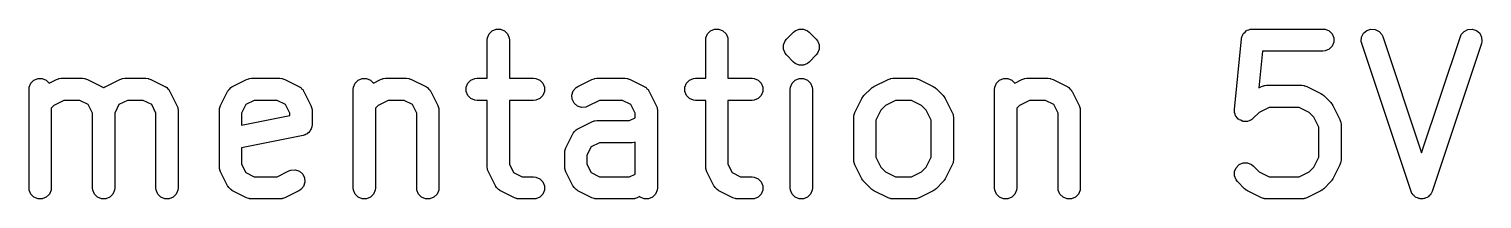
# Model space of a CAD drawing. Header units: inches. Extents: x 0.4 to 11.3, y -7.9 to -0.4.
# Drawn here: x 2.341 to 2.7275, y -1.4697 to -1.4244 of the extents above; entities that cross this region are included whole.
import ezdxf

# ---------------------------------------------------------------- set-up
doc = ezdxf.new("R2010")
doc.units = ezdxf.units.IN
doc.header["$MEASUREMENT"] = 0
doc.layers.add('F.Silkscreen', color=41, linetype='CONTINUOUS', true_color=0xf2eda1)

msp = doc.modelspace()

# ---------------------------------------------------------------- linework, layer by layer
at = {"layer": 'F.Silkscreen', "linetype": 'CONTINUOUS'}
for p, q in [((2.46293, -1.42678), (2.46337, -1.42571)), ((2.46337, -1.42571), (2.46418, -1.4249)), ((2.46418, -1.4249), (2.46525, -1.42446)), ((2.46525, -1.42446), (2.4664, -1.42446)), ((2.4664, -1.42446), (2.46746, -1.4249)), ((2.46746, -1.4249), (2.46828, -1.42571)), ((2.46828, -1.42571), (2.46872, -1.42678)), ((2.52104, -1.42678), (2.52149, -1.42571)), ((2.52149, -1.42571), (2.5223, -1.4249)), ((2.5223, -1.4249), (2.52336, -1.42446)), ((2.52336, -1.42446), (2.52452, -1.42446)), ((2.52452, -1.42446), (2.52558, -1.4249)), ((2.52558, -1.4249), (2.5264, -1.42571)), ((2.5264, -1.42571), (2.52684, -1.42678)), ((2.54248, -1.42714), (2.54435, -1.42527)), ((2.54435, -1.42527), (2.5448, -1.4249)), ((2.5448, -1.4249), (2.54586, -1.42446)), ((2.54586, -1.42446), (2.54701, -1.42446)), ((2.54701, -1.42446), (2.54701, -1.42446)), ((2.54701, -1.42446), (2.54808, -1.4249)), ((2.54808, -1.4249), (2.54853, -1.42527)), ((2.54853, -1.42527), (2.5504, -1.42714)), ((2.6638, -1.42611), (2.66397, -1.42571)), ((2.66397, -1.42571), (2.66407, -1.42561)), ((2.66407, -1.42561), (2.66414, -1.42548)), ((2.66414, -1.42548), (2.66448, -1.42521)), ((2.66448, -1.42521), (2.66478, -1.4249)), ((2.66478, -1.4249), (2.66492, -1.42484)), ((2.66492, -1.42484), (2.66503, -1.42475)), ((2.66503, -1.42475), (2.66545, -1.42462)), ((2.66545, -1.42462), (2.66585, -1.42446)), ((2.66585, -1.42446), (2.66607, -1.42444)), ((2.66607, -1.42444), (2.66614, -1.42442)), ((2.66614, -1.42442), (2.66621, -1.42442)), ((2.66621, -1.42442), (2.66642, -1.4244)), ((2.66642, -1.4244), (2.68517, -1.4244)), ((2.68517, -1.4244), (2.68575, -1.42446)), ((2.68575, -1.42446), (2.68681, -1.4249)), ((2.68681, -1.4249), (2.68763, -1.42571)), ((2.68763, -1.42571), (2.68807, -1.42678)), ((2.69545, -1.42658), (2.69596, -1.42554)), ((2.69596, -1.42554), (2.69683, -1.42479)), ((2.69683, -1.42479), (2.69792, -1.42443)), ((2.69792, -1.42443), (2.69907, -1.42451)), ((2.69907, -1.42451), (2.7001, -1.42502)), ((2.7001, -1.42502), (2.70086, -1.42589)), ((2.70086, -1.42589), (2.7011, -1.42642)), ((2.72174, -1.42642), (2.72198, -1.42589)), ((2.72198, -1.42589), (2.72273, -1.42502)), ((2.72273, -1.42502), (2.72376, -1.42451)), ((2.72376, -1.42451), (2.72491, -1.42443)), ((2.72491, -1.42443), (2.726, -1.42479)), ((2.726, -1.42479), (2.72687, -1.42554)), ((2.72687, -1.42554), (2.72739, -1.42658)), ((2.46287, -1.42736), (2.46293, -1.42678)), ((2.46287, -1.43753), (2.46287, -1.42736)), ((2.46872, -1.42678), (2.46878, -1.42736)), ((2.46878, -1.42736), (2.46878, -1.43753)), ((2.52099, -1.42736), (2.52104, -1.42678)), ((2.52099, -1.43753), (2.52099, -1.42736)), ((2.52684, -1.42678), (2.52689, -1.42736)), ((2.52689, -1.42736), (2.52689, -1.43753)), ((2.54167, -1.42865), (2.54211, -1.42759)), ((2.54167, -1.42981), (2.54167, -1.42865)), ((2.54211, -1.43087), (2.54167, -1.42981)), ((2.54211, -1.42759), (2.54248, -1.42714)), ((2.5504, -1.42714), (2.55077, -1.42759)), ((2.55077, -1.42759), (2.55091, -1.42793)), ((2.55121, -1.42981), (2.55077, -1.43087)), ((2.55091, -1.42793), (2.55121, -1.42865)), ((2.55121, -1.42865), (2.55121, -1.42981)), ((2.66161, -1.44581), (2.66348, -1.42706)), ((2.66348, -1.42706), (2.66353, -1.42685)), ((2.66353, -1.42678), (2.66356, -1.42671)), ((2.66353, -1.42685), (2.66353, -1.42678)), ((2.66356, -1.42671), (2.6636, -1.42649)), ((2.6636, -1.42649), (2.6638, -1.42611)), ((2.68681, -1.42981), (2.68575, -1.43025)), ((2.68763, -1.429), (2.68681, -1.42981)), ((2.68807, -1.42793), (2.68763, -1.429)), ((2.68807, -1.42678), (2.68807, -1.42793)), ((2.69536, -1.42772), (2.69545, -1.42658)), ((2.69549, -1.42829), (2.69536, -1.42772)), ((2.70862, -1.46766), (2.69549, -1.42829)), ((2.7011, -1.42642), (2.71142, -1.45739)), ((2.71142, -1.45739), (2.72174, -1.42642)), ((2.72734, -1.42829), (2.71422, -1.46766)), ((2.72747, -1.42772), (2.72734, -1.42829)), ((2.72739, -1.42658), (2.72747, -1.42772)), ((2.54248, -1.43132), (2.54211, -1.43087)), ((2.54435, -1.43319), (2.54248, -1.43132)), ((2.5448, -1.43356), (2.54435, -1.43319)), ((2.54586, -1.434), (2.5448, -1.43356)), ((2.54808, -1.43356), (2.54701, -1.434)), ((2.54853, -1.43319), (2.54808, -1.43356)), ((2.5504, -1.43132), (2.54853, -1.43319)), ((2.55077, -1.43087), (2.5504, -1.43132)), ((2.6691, -1.43031), (2.66812, -1.44008)), ((2.68517, -1.43031), (2.6691, -1.43031)), ((2.68575, -1.43025), (2.68517, -1.43031)), ((2.34232, -1.43802), (2.34339, -1.43758)), ((2.34339, -1.43758), (2.34454, -1.43758)), ((2.34454, -1.43758), (2.3456, -1.43802)), ((2.34881, -1.43763), (2.34891, -1.43762)), ((2.34891, -1.43762), (2.34901, -1.43758)), ((2.34901, -1.43758), (2.34959, -1.43753)), ((2.34959, -1.43753), (2.35521, -1.43753)), ((2.35521, -1.43753), (2.35579, -1.43758)), ((2.35579, -1.43758), (2.35589, -1.43762)), ((2.35589, -1.43762), (2.35599, -1.43763)), ((2.36568, -1.43763), (2.36579, -1.43762)), ((2.36579, -1.43762), (2.36588, -1.43758)), ((2.36588, -1.43758), (2.36646, -1.43753)), ((2.36646, -1.43753), (2.37208, -1.43753)), ((2.37208, -1.43753), (2.37266, -1.43758)), ((2.37266, -1.43758), (2.37276, -1.43762)), ((2.37276, -1.43762), (2.37286, -1.43763)), ((2.39943, -1.43763), (2.39953, -1.43762)), ((2.39953, -1.43762), (2.39963, -1.43758)), ((2.39963, -1.43758), (2.40021, -1.43753)), ((2.40021, -1.43753), (2.40771, -1.43753)), ((2.40771, -1.43753), (2.40828, -1.43758)), ((2.40828, -1.43758), (2.40838, -1.43762)), ((2.40838, -1.43762), (2.40849, -1.43763)), ((2.42856, -1.43802), (2.42963, -1.43758)), ((2.42963, -1.43758), (2.43078, -1.43758)), ((2.43078, -1.43758), (2.43184, -1.43802)), ((2.43505, -1.43763), (2.43515, -1.43762)), ((2.43515, -1.43762), (2.43525, -1.43758)), ((2.43525, -1.43758), (2.43583, -1.43753)), ((2.43583, -1.43753), (2.44145, -1.43753)), ((2.44145, -1.43753), (2.44203, -1.43758)), ((2.44203, -1.43758), (2.44213, -1.43762)), ((2.44213, -1.43762), (2.44223, -1.43763)), ((2.45856, -1.43802), (2.45962, -1.43758)), ((2.45962, -1.43758), (2.4602, -1.43753)), ((2.4602, -1.43753), (2.46287, -1.43753)), ((2.46878, -1.43753), (2.4752, -1.43753)), ((2.4752, -1.43753), (2.47577, -1.43758)), ((2.47577, -1.43758), (2.47684, -1.43802)), ((2.49129, -1.43763), (2.4914, -1.43762)), ((2.4914, -1.43762), (2.49149, -1.43758)), ((2.49149, -1.43758), (2.49207, -1.43753)), ((2.49207, -1.43753), (2.49957, -1.43753)), ((2.49957, -1.43753), (2.50014, -1.43758)), ((2.50014, -1.43758), (2.50024, -1.43762)), ((2.50024, -1.43762), (2.50035, -1.43763)), ((2.51668, -1.43802), (2.51774, -1.43758)), ((2.51774, -1.43758), (2.51832, -1.43753)), ((2.51832, -1.43753), (2.52099, -1.43753)), ((2.52689, -1.43753), (2.53331, -1.43753)), ((2.53331, -1.43753), (2.53389, -1.43758)), ((2.53389, -1.43758), (2.53496, -1.43802)), ((2.5448, -1.43802), (2.54586, -1.43758)), ((2.54701, -1.434), (2.54586, -1.434)), ((2.54586, -1.434), (2.54586, -1.434)), ((2.54586, -1.43758), (2.54701, -1.43758)), ((2.54701, -1.434), (2.54701, -1.434)), ((2.54701, -1.43758), (2.54808, -1.43802)), ((2.57003, -1.43763), (2.57014, -1.43762)), ((2.57014, -1.43762), (2.57023, -1.43758)), ((2.57023, -1.43758), (2.57081, -1.43753)), ((2.57081, -1.43753), (2.57643, -1.43753)), ((2.57643, -1.43753), (2.57701, -1.43758)), ((2.57701, -1.43758), (2.57711, -1.43762)), ((2.57711, -1.43762), (2.57721, -1.43763)), ((2.59917, -1.43802), (2.60023, -1.43758)), ((2.60023, -1.43758), (2.60138, -1.43758)), ((2.60138, -1.43758), (2.60245, -1.43802)), ((2.60565, -1.43763), (2.60576, -1.43762)), ((2.60576, -1.43762), (2.60585, -1.43758)), ((2.60585, -1.43758), (2.60643, -1.43753)), ((2.60643, -1.43753), (2.61205, -1.43753)), ((2.61205, -1.43753), (2.61263, -1.43758)), ((2.61263, -1.43758), (2.61273, -1.43762)), ((2.61273, -1.43762), (2.61283, -1.43763)), ((2.34101, -1.44048), (2.34107, -1.4399)), ((2.34101, -1.46673), (2.34101, -1.44048)), ((2.34107, -1.4399), (2.34151, -1.43884)), ((2.34151, -1.43884), (2.34232, -1.43802)), ((2.3456, -1.43802), (2.34637, -1.43879)), ((2.34637, -1.43879), (2.34827, -1.43784)), ((2.34827, -1.43784), (2.34881, -1.43763)), ((2.35599, -1.43763), (2.35653, -1.43784)), ((2.35653, -1.43784), (2.36028, -1.43971)), ((2.36028, -1.43971), (2.36038, -1.43977)), ((2.36038, -1.43977), (2.36042, -1.43979)), ((2.36042, -1.43979), (2.36048, -1.43984)), ((2.36048, -1.43984), (2.36077, -1.44002)), ((2.36077, -1.44002), (2.36084, -1.44009)), ((2.36084, -1.44009), (2.3609, -1.44002)), ((2.3609, -1.44002), (2.36119, -1.43984)), ((2.36119, -1.43984), (2.36125, -1.43979)), ((2.36125, -1.43979), (2.36129, -1.43977)), ((2.36129, -1.43977), (2.36139, -1.43971)), ((2.36139, -1.43971), (2.36514, -1.43784)), ((2.36514, -1.43784), (2.36568, -1.43763)), ((2.37286, -1.43763), (2.37341, -1.43784)), ((2.37341, -1.43784), (2.37715, -1.43971)), ((2.37715, -1.43971), (2.37725, -1.43977)), ((2.37725, -1.43977), (2.3773, -1.43979)), ((2.3773, -1.43979), (2.37735, -1.43984)), ((2.37735, -1.43984), (2.37764, -1.44002)), ((2.37764, -1.44002), (2.37789, -1.4403)), ((2.37789, -1.4403), (2.37817, -1.44054)), ((2.37817, -1.44054), (2.37835, -1.44083)), ((2.37835, -1.44083), (2.3784, -1.44089)), ((2.3784, -1.44089), (2.37841, -1.44094)), ((2.37841, -1.44094), (2.37848, -1.44103)), ((2.37848, -1.44103), (2.38035, -1.44478)), ((2.39194, -1.44478), (2.39382, -1.44103)), ((2.39382, -1.44103), (2.39388, -1.44094)), ((2.39388, -1.44094), (2.39389, -1.44089)), ((2.39389, -1.44089), (2.39394, -1.44083)), ((2.39394, -1.44083), (2.39412, -1.44054)), ((2.39412, -1.44054), (2.3944, -1.4403)), ((2.3944, -1.4403), (2.39465, -1.44002)), ((2.39465, -1.44002), (2.39494, -1.43984)), ((2.39494, -1.43984), (2.39499, -1.43979)), ((2.39499, -1.43979), (2.39504, -1.43977)), ((2.39504, -1.43977), (2.39514, -1.43971)), ((2.39514, -1.43971), (2.39889, -1.43784)), ((2.39889, -1.43784), (2.39943, -1.43763)), ((2.40849, -1.43763), (2.40903, -1.43784)), ((2.40903, -1.43784), (2.41278, -1.43971)), ((2.41278, -1.43971), (2.41287, -1.43977)), ((2.41287, -1.43977), (2.41292, -1.43979)), ((2.41292, -1.43979), (2.41297, -1.43984)), ((2.41297, -1.43984), (2.41327, -1.44002)), ((2.41327, -1.44002), (2.41351, -1.4403)), ((2.41351, -1.4403), (2.41379, -1.44054)), ((2.41379, -1.44054), (2.41397, -1.44083)), ((2.41397, -1.44083), (2.41402, -1.44089)), ((2.41402, -1.44089), (2.41404, -1.44094)), ((2.41404, -1.44094), (2.4141, -1.44103)), ((2.4141, -1.44103), (2.41597, -1.44478)), ((2.42725, -1.44048), (2.42731, -1.4399)), ((2.42725, -1.46673), (2.42725, -1.44048)), ((2.42731, -1.4399), (2.42775, -1.43884)), ((2.42775, -1.43884), (2.42856, -1.43802)), ((2.43184, -1.43802), (2.43261, -1.43879)), ((2.43261, -1.43879), (2.43451, -1.43784)), ((2.43451, -1.43784), (2.43505, -1.43763)), ((2.44223, -1.43763), (2.44277, -1.43784)), ((2.44277, -1.43784), (2.44652, -1.43971)), ((2.44652, -1.43971), (2.44662, -1.43977)), ((2.44662, -1.43977), (2.44666, -1.43979)), ((2.44666, -1.43979), (2.44672, -1.43984)), ((2.44672, -1.43984), (2.44701, -1.44002)), ((2.44701, -1.44002), (2.44725, -1.4403)), ((2.44725, -1.4403), (2.44753, -1.44054)), ((2.44753, -1.44054), (2.44772, -1.44083)), ((2.44772, -1.44083), (2.44777, -1.44089)), ((2.44777, -1.44089), (2.44778, -1.44094)), ((2.44778, -1.44094), (2.44784, -1.44103)), ((2.44784, -1.44103), (2.44972, -1.44478)), ((2.4573, -1.4399), (2.45774, -1.43884)), ((2.4573, -1.44105), (2.4573, -1.4399)), ((2.45774, -1.44212), (2.4573, -1.44105)), ((2.45774, -1.43884), (2.45856, -1.43802)), ((2.47684, -1.43802), (2.47765, -1.43884)), ((2.47765, -1.43884), (2.47809, -1.4399)), ((2.47809, -1.44105), (2.47765, -1.44212)), ((2.47809, -1.4399), (2.47809, -1.44105)), ((2.48539, -1.44198), (2.48575, -1.44089)), ((2.48575, -1.44089), (2.48651, -1.44002)), ((2.48651, -1.44002), (2.487, -1.43971)), ((2.487, -1.43971), (2.49075, -1.43784)), ((2.49075, -1.43784), (2.49129, -1.43763)), ((2.50035, -1.43763), (2.50089, -1.43784)), ((2.50089, -1.43784), (2.50464, -1.43971)), ((2.50464, -1.43971), (2.50474, -1.43977)), ((2.50474, -1.43977), (2.50478, -1.43979)), ((2.50478, -1.43979), (2.50484, -1.43984)), ((2.50484, -1.43984), (2.50513, -1.44002)), ((2.50513, -1.44002), (2.50537, -1.4403)), ((2.50537, -1.4403), (2.50565, -1.44054)), ((2.50565, -1.44054), (2.50583, -1.44083)), ((2.50583, -1.44083), (2.50588, -1.44089)), ((2.50588, -1.44089), (2.5059, -1.44094)), ((2.5059, -1.44094), (2.50596, -1.44103)), ((2.50596, -1.44103), (2.50783, -1.44478)), ((2.51542, -1.4399), (2.51586, -1.43884)), ((2.51542, -1.44105), (2.51542, -1.4399)), ((2.51586, -1.44212), (2.51542, -1.44105)), ((2.51586, -1.43884), (2.51668, -1.43802)), ((2.53496, -1.43802), (2.53577, -1.43884)), ((2.53577, -1.43884), (2.53621, -1.4399)), ((2.53621, -1.44105), (2.53577, -1.44212)), ((2.53621, -1.4399), (2.53621, -1.44105)), ((2.54349, -1.44048), (2.54354, -1.4399)), ((2.54349, -1.46673), (2.54349, -1.44048)), ((2.54354, -1.4399), (2.54398, -1.43884)), ((2.54398, -1.43884), (2.5448, -1.43802)), ((2.54808, -1.43802), (2.54889, -1.43884)), ((2.54889, -1.43884), (2.54933, -1.4399)), ((2.54933, -1.4399), (2.54939, -1.44048)), ((2.54939, -1.44048), (2.54939, -1.46673)), ((2.5631, -1.44214), (2.56497, -1.44027)), ((2.56497, -1.44027), (2.5652, -1.44008)), ((2.5652, -1.44008), (2.56525, -1.44002)), ((2.56525, -1.44002), (2.56534, -1.43996)), ((2.56534, -1.43996), (2.56542, -1.4399)), ((2.56542, -1.4399), (2.56549, -1.43987)), ((2.56549, -1.43987), (2.56574, -1.43971)), ((2.56574, -1.43971), (2.56949, -1.43784)), ((2.56949, -1.43784), (2.57003, -1.43763)), ((2.57721, -1.43763), (2.57775, -1.43784)), ((2.57775, -1.43784), (2.5815, -1.43971)), ((2.5815, -1.43971), (2.58175, -1.43987)), ((2.58175, -1.43987), (2.58182, -1.4399)), ((2.58182, -1.4399), (2.58191, -1.43996)), ((2.58191, -1.43996), (2.58199, -1.44002)), ((2.58199, -1.44002), (2.58205, -1.44008)), ((2.58205, -1.44008), (2.58227, -1.44027)), ((2.58227, -1.44027), (2.58415, -1.44214)), ((2.59785, -1.44048), (2.59791, -1.4399)), ((2.59785, -1.46673), (2.59785, -1.44048)), ((2.59791, -1.4399), (2.59835, -1.43884)), ((2.59835, -1.43884), (2.59917, -1.43802)), ((2.60245, -1.43802), (2.60321, -1.43879)), ((2.60321, -1.43879), (2.60511, -1.43784)), ((2.60511, -1.43784), (2.60565, -1.43763)), ((2.61283, -1.43763), (2.61338, -1.43784)), ((2.61338, -1.43784), (2.61712, -1.43971)), ((2.61712, -1.43971), (2.61722, -1.43977)), ((2.61722, -1.43977), (2.61727, -1.43979)), ((2.61727, -1.43979), (2.61732, -1.43984)), ((2.61732, -1.43984), (2.61761, -1.44002)), ((2.61761, -1.44002), (2.61786, -1.4403)), ((2.61786, -1.4403), (2.61814, -1.44054)), ((2.61814, -1.44054), (2.61832, -1.44083)), ((2.61832, -1.44083), (2.61837, -1.44089)), ((2.61837, -1.44089), (2.61838, -1.44094)), ((2.61838, -1.44094), (2.61845, -1.44103)), ((2.61845, -1.44103), (2.62032, -1.44478)), ((2.66812, -1.44008), (2.66885, -1.43971)), ((2.66885, -1.43971), (2.66939, -1.43951)), ((2.66939, -1.43951), (2.6695, -1.4395)), ((2.6695, -1.4395), (2.6696, -1.43946)), ((2.6696, -1.43946), (2.67017, -1.4394)), ((2.67017, -1.4394), (2.67955, -1.4394)), ((2.67955, -1.4394), (2.68012, -1.43946)), ((2.68012, -1.43946), (2.68022, -1.4395)), ((2.68022, -1.4395), (2.68033, -1.43951)), ((2.68033, -1.43951), (2.68087, -1.43971)), ((2.68087, -1.43971), (2.68462, -1.44159)), ((2.34759, -1.44478), (2.34692, -1.44545)), ((2.35028, -1.44343), (2.34759, -1.44478)), ((2.35451, -1.44343), (2.35028, -1.44343)), ((2.35676, -1.44455), (2.35451, -1.44343)), ((2.35788, -1.4468), (2.35676, -1.44455)), ((2.36491, -1.44455), (2.36379, -1.4468)), ((2.36716, -1.44343), (2.36491, -1.44455)), ((2.37139, -1.44343), (2.36716, -1.44343)), ((2.37363, -1.44455), (2.37139, -1.44343)), ((2.37476, -1.4468), (2.37363, -1.44455)), ((2.38035, -1.44478), (2.38056, -1.44532)), ((2.38056, -1.44532), (2.38056, -1.44543)), ((2.39173, -1.44532), (2.39194, -1.44478)), ((2.39173, -1.44543), (2.39173, -1.44532)), ((2.39866, -1.44455), (2.39753, -1.4468)), ((2.4009, -1.44343), (2.39866, -1.44455)), ((2.40701, -1.44343), (2.4009, -1.44343)), ((2.40925, -1.44455), (2.40701, -1.44343)), ((2.41038, -1.4468), (2.40925, -1.44455)), ((2.41597, -1.44478), (2.41618, -1.44532)), ((2.41618, -1.44532), (2.41618, -1.44543)), ((2.43383, -1.44478), (2.43316, -1.44545)), ((2.43652, -1.44343), (2.43383, -1.44478)), ((2.44075, -1.44343), (2.43652, -1.44343)), ((2.443, -1.44455), (2.44075, -1.44343)), ((2.44412, -1.4468), (2.443, -1.44455)), ((2.44972, -1.44478), (2.44992, -1.44532)), ((2.44992, -1.44532), (2.44993, -1.44543)), ((2.45856, -1.44293), (2.45774, -1.44212)), ((2.45962, -1.44337), (2.45856, -1.44293)), ((2.4602, -1.44343), (2.45962, -1.44337)), ((2.46287, -1.44343), (2.4602, -1.44343)), ((2.46287, -1.4611), (2.46287, -1.44343)), ((2.4752, -1.44343), (2.46878, -1.44343)), ((2.46878, -1.44343), (2.46878, -1.4604)), ((2.47577, -1.44337), (2.4752, -1.44343)), ((2.47684, -1.44293), (2.47577, -1.44337)), ((2.47765, -1.44212), (2.47684, -1.44293)), ((2.48547, -1.44313), (2.48539, -1.44198)), ((2.48599, -1.44416), (2.48547, -1.44313)), ((2.48686, -1.44492), (2.48599, -1.44416)), ((2.48795, -1.44528), (2.48686, -1.44492)), ((2.4891, -1.4452), (2.48795, -1.44528)), ((2.48964, -1.44499), (2.4891, -1.4452)), ((2.49277, -1.44343), (2.48964, -1.44499)), ((2.49887, -1.44343), (2.49277, -1.44343)), ((2.50112, -1.44455), (2.49887, -1.44343)), ((2.50224, -1.4468), (2.50112, -1.44455)), ((2.50783, -1.44478), (2.50804, -1.44532)), ((2.50804, -1.44532), (2.50805, -1.44543)), ((2.51668, -1.44293), (2.51586, -1.44212)), ((2.51774, -1.44337), (2.51668, -1.44293)), ((2.51832, -1.44343), (2.51774, -1.44337)), ((2.52099, -1.44343), (2.51832, -1.44343)), ((2.52099, -1.4611), (2.52099, -1.44343)), ((2.53331, -1.44343), (2.52689, -1.44343)), ((2.52689, -1.44343), (2.52689, -1.4604)), ((2.53389, -1.44337), (2.53331, -1.44343)), ((2.53496, -1.44293), (2.53389, -1.44337)), ((2.53577, -1.44212), (2.53496, -1.44293)), ((2.56067, -1.44666), (2.56254, -1.44291)), ((2.56254, -1.44291), (2.5627, -1.44266)), ((2.5627, -1.44266), (2.56273, -1.44259)), ((2.56273, -1.44259), (2.5628, -1.44251)), ((2.5628, -1.44251), (2.56285, -1.44242)), ((2.56285, -1.44242), (2.56291, -1.44237)), ((2.56291, -1.44237), (2.5631, -1.44214)), ((2.56881, -1.44478), (2.56761, -1.44598)), ((2.57151, -1.44343), (2.56881, -1.44478)), ((2.57574, -1.44343), (2.57151, -1.44343)), ((2.57843, -1.44478), (2.57574, -1.44343)), ((2.57963, -1.44598), (2.57843, -1.44478)), ((2.58415, -1.44214), (2.58433, -1.44237)), ((2.58433, -1.44237), (2.58439, -1.44242)), ((2.58439, -1.44242), (2.58445, -1.44251)), ((2.58445, -1.44251), (2.58451, -1.44259)), ((2.58451, -1.44259), (2.58454, -1.44266)), ((2.58454, -1.44266), (2.5847, -1.44291)), ((2.5847, -1.44291), (2.58657, -1.44666)), ((2.60443, -1.44478), (2.60376, -1.44545)), ((2.60713, -1.44343), (2.60443, -1.44478)), ((2.61136, -1.44343), (2.60713, -1.44343)), ((2.6136, -1.44455), (2.61136, -1.44343)), ((2.61473, -1.4468), (2.6136, -1.44455)), ((2.62032, -1.44478), (2.62053, -1.44532)), ((2.62053, -1.44532), (2.62053, -1.44543)), ((2.67087, -1.44531), (2.66817, -1.44665)), ((2.67885, -1.44531), (2.67087, -1.44531)), ((2.68155, -1.44665), (2.67885, -1.44531)), ((2.68462, -1.44159), (2.68486, -1.44174)), ((2.68486, -1.44174), (2.68494, -1.44177)), ((2.68494, -1.44177), (2.68502, -1.44184)), ((2.68502, -1.44184), (2.68511, -1.4419)), ((2.68511, -1.4419), (2.68516, -1.44195)), ((2.68516, -1.44195), (2.68538, -1.44214)), ((2.68538, -1.44214), (2.68726, -1.44401)), ((2.68726, -1.44401), (2.68744, -1.44424)), ((2.68744, -1.44424), (2.6875, -1.44429)), ((2.6875, -1.44429), (2.68756, -1.44438)), ((2.68756, -1.44438), (2.68763, -1.44446)), ((2.68763, -1.44446), (2.68766, -1.44453)), ((2.68766, -1.44453), (2.68781, -1.44478)), ((2.68781, -1.44478), (2.68969, -1.44853)), ((2.34692, -1.44545), (2.34692, -1.46673)), ((2.35788, -1.46673), (2.35788, -1.4468)), ((2.36379, -1.4468), (2.36379, -1.46673)), ((2.37476, -1.46673), (2.37476, -1.4468)), ((2.38056, -1.44543), (2.38061, -1.44553)), ((2.38061, -1.44553), (2.38066, -1.4461)), ((2.38066, -1.4461), (2.38066, -1.46673)), ((2.39163, -1.4461), (2.39169, -1.44553)), ((2.39163, -1.4611), (2.39163, -1.4461)), ((2.39169, -1.44553), (2.39173, -1.44543)), ((2.39753, -1.4468), (2.39753, -1.45)), ((2.39753, -1.45), (2.41038, -1.44743)), ((2.41038, -1.44743), (2.41038, -1.4468)), ((2.41618, -1.44543), (2.41623, -1.44553)), ((2.41623, -1.44553), (2.41628, -1.4461)), ((2.41628, -1.4461), (2.41628, -1.44985)), ((2.43316, -1.44545), (2.43316, -1.46673)), ((2.44412, -1.46673), (2.44412, -1.4468)), ((2.44993, -1.44543), (2.44997, -1.44553)), ((2.44997, -1.44553), (2.45003, -1.4461)), ((2.45003, -1.4461), (2.45003, -1.46673)), ((2.487, -1.45096), (2.49075, -1.44909)), ((2.49075, -1.44909), (2.49129, -1.44888)), ((2.49129, -1.44888), (2.4914, -1.44887)), ((2.4914, -1.44887), (2.49149, -1.44883)), ((2.49149, -1.44883), (2.49207, -1.44877)), ((2.49207, -1.44877), (2.50075, -1.44877)), ((2.50075, -1.44877), (2.50224, -1.44803)), ((2.50224, -1.44803), (2.50224, -1.4468)), ((2.50805, -1.44543), (2.50809, -1.44553)), ((2.50809, -1.44553), (2.50815, -1.4461)), ((2.50815, -1.4461), (2.50815, -1.46673)), ((2.56036, -1.44798), (2.56041, -1.4474)), ((2.56036, -1.45923), (2.56036, -1.44798)), ((2.56041, -1.4474), (2.56046, -1.4473)), ((2.56046, -1.4472), (2.56067, -1.44666)), ((2.56046, -1.4473), (2.56046, -1.4472)), ((2.56761, -1.44598), (2.56626, -1.44867)), ((2.56626, -1.44867), (2.56626, -1.45853)), ((2.58098, -1.44867), (2.57963, -1.44598)), ((2.58098, -1.45853), (2.58098, -1.44867)), ((2.58657, -1.44666), (2.58678, -1.4472)), ((2.58678, -1.4472), (2.58679, -1.4473)), ((2.58679, -1.4473), (2.58683, -1.4474)), ((2.58683, -1.4474), (2.58689, -1.44798)), ((2.58689, -1.44798), (2.58689, -1.45923)), ((2.60376, -1.44545), (2.60376, -1.46673)), ((2.61473, -1.46673), (2.61473, -1.4468)), ((2.62053, -1.44543), (2.62058, -1.44553)), ((2.62058, -1.44553), (2.62063, -1.4461)), ((2.62063, -1.4461), (2.62063, -1.46673)), ((2.66161, -1.44639), (2.66161, -1.44581)), ((2.66165, -1.44653), (2.66161, -1.44639)), ((2.66165, -1.44668), (2.66165, -1.44653)), ((2.66182, -1.44708), (2.66165, -1.44668)), ((2.66194, -1.44749), (2.66182, -1.44708)), ((2.66204, -1.44761), (2.66194, -1.44749)), ((2.66209, -1.44774), (2.66204, -1.44761)), ((2.6624, -1.44805), (2.66209, -1.44774)), ((2.66267, -1.44838), (2.6624, -1.44805)), ((2.6628, -1.44845), (2.66267, -1.44838)), ((2.66291, -1.44856), (2.6628, -1.44845)), ((2.66331, -1.44872), (2.66291, -1.44856)), ((2.66369, -1.44893), (2.66331, -1.44872)), ((2.66383, -1.44894), (2.66369, -1.44893)), ((2.66397, -1.449), (2.66383, -1.44894)), ((2.6644, -1.449), (2.66397, -1.449)), ((2.66483, -1.44904), (2.6644, -1.449)), ((2.66498, -1.449), (2.66483, -1.44904)), ((2.66512, -1.449), (2.66498, -1.449)), ((2.66552, -1.44883), (2.66512, -1.449)), ((2.66594, -1.44871), (2.66552, -1.44883)), ((2.66605, -1.44861), (2.66594, -1.44871)), ((2.66619, -1.44856), (2.66605, -1.44861)), ((2.66664, -1.44819), (2.66619, -1.44856)), ((2.66817, -1.44665), (2.66664, -1.44819)), ((2.68274, -1.44785), (2.68155, -1.44665)), ((2.68409, -1.45055), (2.68274, -1.44785)), ((2.68969, -1.44853), (2.68989, -1.44907)), ((2.68989, -1.44907), (2.6899, -1.44918)), ((2.6899, -1.44918), (2.68994, -1.44928)), ((2.41391, -1.45275), (2.39753, -1.45602)), ((2.41446, -1.45258), (2.41391, -1.45275)), ((2.4147, -1.45242), (2.41446, -1.45258)), ((2.41497, -1.45231), (2.4147, -1.45242)), ((2.41518, -1.4521), (2.41497, -1.45231)), ((2.41542, -1.45194), (2.41518, -1.4521)), ((2.41558, -1.4517), (2.41542, -1.45194)), ((2.41578, -1.45149), (2.41558, -1.4517)), ((2.4159, -1.45122), (2.41578, -1.45149)), ((2.41606, -1.45098), (2.4159, -1.45122)), ((2.41611, -1.4507), (2.41606, -1.45098)), ((2.41623, -1.45043), (2.41611, -1.4507)), ((2.41628, -1.44985), (2.41623, -1.45043)), ((2.4838, -1.45603), (2.48568, -1.45228)), ((2.48568, -1.45228), (2.48574, -1.45218)), ((2.48574, -1.45218), (2.48575, -1.45214)), ((2.48575, -1.45214), (2.4858, -1.45208)), ((2.4858, -1.45208), (2.48599, -1.45179)), ((2.48599, -1.45179), (2.48627, -1.45155)), ((2.48627, -1.45155), (2.48651, -1.45127)), ((2.48651, -1.45127), (2.4868, -1.45109)), ((2.4868, -1.45109), (2.48686, -1.45104)), ((2.48686, -1.45104), (2.4869, -1.45102)), ((2.4869, -1.45102), (2.487, -1.45096)), ((2.68409, -1.45853), (2.68409, -1.45055)), ((2.68994, -1.44928), (2.69, -1.44985)), ((2.69, -1.44985), (2.69, -1.45923)), ((2.39753, -1.45602), (2.39753, -1.4604)), ((2.48349, -1.45735), (2.48355, -1.45678)), ((2.48355, -1.45678), (2.48359, -1.45668)), ((2.48359, -1.45668), (2.4836, -1.45657)), ((2.4836, -1.45657), (2.4838, -1.45603)), ((2.49052, -1.4558), (2.4894, -1.45805)), ((2.49277, -1.45468), (2.49052, -1.4558)), ((2.50144, -1.45468), (2.49277, -1.45468)), ((2.50202, -1.45462), (2.50144, -1.45468)), ((2.50212, -1.45458), (2.50202, -1.45462)), ((2.50222, -1.45457), (2.50212, -1.45458)), ((2.50224, -1.45457), (2.50222, -1.45457)), ((2.50224, -1.46303), (2.50224, -1.45457)), ((2.39753, -1.4604), (2.39866, -1.46265)), ((2.46878, -1.4604), (2.4699, -1.46265)), ((2.48349, -1.4611), (2.48349, -1.45735)), ((2.4894, -1.45805), (2.4894, -1.4604)), ((2.4894, -1.4604), (2.49052, -1.46265)), ((2.52689, -1.4604), (2.52802, -1.46265)), ((2.56041, -1.4598), (2.56036, -1.45923)), ((2.56046, -1.4599), (2.56041, -1.4598)), ((2.56046, -1.46001), (2.56046, -1.4599)), ((2.56067, -1.46055), (2.56046, -1.46001)), ((2.56254, -1.4643), (2.56067, -1.46055)), ((2.56626, -1.45853), (2.56761, -1.46123)), ((2.57963, -1.46123), (2.58098, -1.45853)), ((2.58657, -1.46055), (2.5847, -1.4643)), ((2.58678, -1.46001), (2.58657, -1.46055)), ((2.58679, -1.4599), (2.58678, -1.46001)), ((2.58683, -1.4598), (2.58679, -1.4599)), ((2.58689, -1.45923), (2.58683, -1.4598)), ((2.66209, -1.46134), (2.66291, -1.46052)), ((2.66291, -1.46052), (2.66397, -1.46008)), ((2.66397, -1.46008), (2.66512, -1.46008)), ((2.66512, -1.46008), (2.66619, -1.46052)), ((2.66619, -1.46052), (2.66664, -1.46089)), ((2.68274, -1.46123), (2.68409, -1.45853)), ((2.68969, -1.46055), (2.68781, -1.4643)), ((2.68989, -1.46001), (2.68969, -1.46055)), ((2.6899, -1.4599), (2.68989, -1.46001)), ((2.68994, -1.4598), (2.6899, -1.4599)), ((2.69, -1.45923), (2.68994, -1.4598)), ((2.39169, -1.46168), (2.39163, -1.4611)), ((2.39173, -1.46177), (2.39169, -1.46168)), ((2.39173, -1.46188), (2.39173, -1.46177)), ((2.39194, -1.46242), (2.39173, -1.46188)), ((2.39382, -1.46617), (2.39194, -1.46242)), ((2.39866, -1.46265), (2.4009, -1.46377)), ((2.4009, -1.46377), (2.40701, -1.46377)), ((2.40701, -1.46377), (2.41013, -1.46221)), ((2.41013, -1.46221), (2.41067, -1.462)), ((2.41067, -1.462), (2.41182, -1.46192)), ((2.41182, -1.46192), (2.41292, -1.46229)), ((2.41292, -1.46229), (2.41379, -1.46304)), ((2.41379, -1.46304), (2.4143, -1.46407)), ((2.4143, -1.46407), (2.41438, -1.46522)), ((2.46293, -1.46168), (2.46287, -1.4611)), ((2.46297, -1.46177), (2.46293, -1.46168)), ((2.46298, -1.46188), (2.46297, -1.46177)), ((2.46318, -1.46242), (2.46298, -1.46188)), ((2.46506, -1.46617), (2.46318, -1.46242)), ((2.4699, -1.46265), (2.47214, -1.46377)), ((2.47214, -1.46377), (2.4752, -1.46377)), ((2.4752, -1.46377), (2.47577, -1.46383)), ((2.47577, -1.46383), (2.47684, -1.46427)), ((2.47684, -1.46427), (2.47765, -1.46508)), ((2.48355, -1.46168), (2.48349, -1.4611)), ((2.48359, -1.46177), (2.48355, -1.46168)), ((2.4836, -1.46188), (2.48359, -1.46177)), ((2.4838, -1.46242), (2.4836, -1.46188)), ((2.48568, -1.46617), (2.4838, -1.46242)), ((2.49052, -1.46265), (2.49277, -1.46377)), ((2.49277, -1.46377), (2.50075, -1.46377)), ((2.50075, -1.46377), (2.50224, -1.46303)), ((2.52104, -1.46168), (2.52099, -1.4611)), ((2.52109, -1.46177), (2.52104, -1.46168)), ((2.52109, -1.46188), (2.52109, -1.46177)), ((2.5213, -1.46242), (2.52109, -1.46188)), ((2.52317, -1.46617), (2.5213, -1.46242)), ((2.52802, -1.46265), (2.53026, -1.46377)), ((2.53026, -1.46377), (2.53331, -1.46377)), ((2.53331, -1.46377), (2.53389, -1.46383)), ((2.53389, -1.46383), (2.53496, -1.46427)), ((2.53496, -1.46427), (2.53577, -1.46508)), ((2.5627, -1.46454), (2.56254, -1.4643)), ((2.56273, -1.46462), (2.5627, -1.46454)), ((2.5628, -1.4647), (2.56273, -1.46462)), ((2.56761, -1.46123), (2.56881, -1.46242)), ((2.56881, -1.46242), (2.57151, -1.46377)), ((2.57151, -1.46377), (2.57574, -1.46377)), ((2.57574, -1.46377), (2.57843, -1.46242)), ((2.57843, -1.46242), (2.57963, -1.46123)), ((2.58451, -1.46462), (2.58445, -1.4647)), ((2.58454, -1.46454), (2.58451, -1.46462)), ((2.5847, -1.4643), (2.58454, -1.46454)), ((2.66165, -1.4624), (2.66209, -1.46134)), ((2.66165, -1.46355), (2.66165, -1.4624)), ((2.66209, -1.46462), (2.66165, -1.46355)), ((2.66246, -1.46506), (2.66209, -1.46462)), ((2.66664, -1.46089), (2.66817, -1.46242)), ((2.66817, -1.46242), (2.67087, -1.46377)), ((2.67087, -1.46377), (2.67885, -1.46377)), ((2.67885, -1.46377), (2.68155, -1.46242)), ((2.68155, -1.46242), (2.68274, -1.46123)), ((2.68763, -1.46462), (2.68756, -1.4647)), ((2.68766, -1.46454), (2.68763, -1.46462)), ((2.68781, -1.4643), (2.68766, -1.46454)), ((2.34107, -1.4673), (2.34101, -1.46673)), ((2.34151, -1.46837), (2.34107, -1.4673)), ((2.34232, -1.46918), (2.34151, -1.46837)), ((2.34642, -1.46837), (2.3456, -1.46918)), ((2.34686, -1.4673), (2.34642, -1.46837)), ((2.34692, -1.46673), (2.34686, -1.4673)), ((2.35794, -1.4673), (2.35788, -1.46673)), ((2.35838, -1.46837), (2.35794, -1.4673)), ((2.3592, -1.46918), (2.35838, -1.46837)), ((2.36329, -1.46837), (2.36248, -1.46918)), ((2.36373, -1.4673), (2.36329, -1.46837)), ((2.36379, -1.46673), (2.36373, -1.4673)), ((2.37481, -1.4673), (2.37476, -1.46673)), ((2.37525, -1.46837), (2.37481, -1.4673)), ((2.37607, -1.46918), (2.37525, -1.46837)), ((2.38016, -1.46837), (2.37935, -1.46918)), ((2.38061, -1.4673), (2.38016, -1.46837)), ((2.38066, -1.46673), (2.38061, -1.4673)), ((2.39388, -1.46627), (2.39382, -1.46617)), ((2.39389, -1.46631), (2.39388, -1.46627)), ((2.39394, -1.46637), (2.39389, -1.46631)), ((2.39412, -1.46666), (2.39394, -1.46637)), ((2.3944, -1.4669), (2.39412, -1.46666)), ((2.39465, -1.46718), (2.3944, -1.4669)), ((2.39494, -1.46737), (2.39465, -1.46718)), ((2.39499, -1.46742), (2.39494, -1.46737)), ((2.39504, -1.46743), (2.39499, -1.46742)), ((2.39514, -1.46749), (2.39504, -1.46743)), ((2.39889, -1.46937), (2.39514, -1.46749)), ((2.41278, -1.46749), (2.40903, -1.46937)), ((2.41327, -1.46718), (2.41278, -1.46749)), ((2.41402, -1.46631), (2.41327, -1.46718)), ((2.41438, -1.46522), (2.41402, -1.46631)), ((2.42731, -1.4673), (2.42725, -1.46673)), ((2.42775, -1.46837), (2.42731, -1.4673)), ((2.42856, -1.46918), (2.42775, -1.46837)), ((2.43266, -1.46837), (2.43184, -1.46918)), ((2.4331, -1.4673), (2.43266, -1.46837)), ((2.43316, -1.46673), (2.4331, -1.4673)), ((2.44418, -1.4673), (2.44412, -1.46673)), ((2.44462, -1.46837), (2.44418, -1.4673)), ((2.44543, -1.46918), (2.44462, -1.46837)), ((2.44953, -1.46837), (2.44872, -1.46918)), ((2.44997, -1.4673), (2.44953, -1.46837)), ((2.45003, -1.46673), (2.44997, -1.4673)), ((2.46512, -1.46627), (2.46506, -1.46617)), ((2.46513, -1.46631), (2.46512, -1.46627)), ((2.46518, -1.46637), (2.46513, -1.46631)), ((2.46537, -1.46666), (2.46518, -1.46637)), ((2.46564, -1.4669), (2.46537, -1.46666)), ((2.46589, -1.46718), (2.46564, -1.4669)), ((2.46618, -1.46737), (2.46589, -1.46718)), ((2.46624, -1.46742), (2.46618, -1.46737)), ((2.46628, -1.46743), (2.46624, -1.46742)), ((2.46638, -1.46749), (2.46628, -1.46743)), ((2.47013, -1.46937), (2.46638, -1.46749)), ((2.47765, -1.46837), (2.47684, -1.46918)), ((2.47765, -1.46508), (2.47809, -1.46615)), ((2.47809, -1.4673), (2.47765, -1.46837)), ((2.47809, -1.46615), (2.47809, -1.4673)), ((2.48574, -1.46627), (2.48568, -1.46617)), ((2.48575, -1.46631), (2.48574, -1.46627)), ((2.4858, -1.46637), (2.48575, -1.46631)), ((2.48599, -1.46666), (2.4858, -1.46637)), ((2.48627, -1.4669), (2.48599, -1.46666)), ((2.48651, -1.46718), (2.48627, -1.4669)), ((2.4868, -1.46737), (2.48651, -1.46718)), ((2.48686, -1.46742), (2.4868, -1.46737)), ((2.4869, -1.46743), (2.48686, -1.46742)), ((2.487, -1.46749), (2.4869, -1.46743)), ((2.49075, -1.46937), (2.487, -1.46749)), ((2.50765, -1.46837), (2.50683, -1.46918)), ((2.50809, -1.4673), (2.50765, -1.46837)), ((2.50815, -1.46673), (2.50809, -1.4673)), ((2.52324, -1.46627), (2.52317, -1.46617)), ((2.52325, -1.46631), (2.52324, -1.46627)), ((2.5233, -1.46637), (2.52325, -1.46631)), ((2.52348, -1.46666), (2.5233, -1.46637)), ((2.52376, -1.4669), (2.52348, -1.46666)), ((2.52401, -1.46718), (2.52376, -1.4669)), ((2.5243, -1.46737), (2.52401, -1.46718)), ((2.52435, -1.46742), (2.5243, -1.46737)), ((2.5244, -1.46743), (2.52435, -1.46742)), ((2.52449, -1.46749), (2.5244, -1.46743)), ((2.52824, -1.46937), (2.52449, -1.46749)), ((2.53577, -1.46837), (2.53496, -1.46918)), ((2.53577, -1.46508), (2.53621, -1.46615)), ((2.53621, -1.4673), (2.53577, -1.46837)), ((2.53621, -1.46615), (2.53621, -1.4673)), ((2.54354, -1.4673), (2.54349, -1.46673)), ((2.54398, -1.46837), (2.54354, -1.4673)), ((2.5448, -1.46918), (2.54398, -1.46837)), ((2.54889, -1.46837), (2.54808, -1.46918)), ((2.54933, -1.4673), (2.54889, -1.46837)), ((2.54939, -1.46673), (2.54933, -1.4673)), ((2.56285, -1.46479), (2.5628, -1.4647)), ((2.56291, -1.46484), (2.56285, -1.46479)), ((2.5631, -1.46506), (2.56291, -1.46484)), ((2.56497, -1.46694), (2.5631, -1.46506)), ((2.5652, -1.46712), (2.56497, -1.46694)), ((2.56525, -1.46718), (2.5652, -1.46712)), ((2.56534, -1.46724), (2.56525, -1.46718)), ((2.56542, -1.46731), (2.56534, -1.46724)), ((2.56549, -1.46734), (2.56542, -1.46731)), ((2.56574, -1.46749), (2.56549, -1.46734)), ((2.56949, -1.46937), (2.56574, -1.46749)), ((2.5815, -1.46749), (2.57775, -1.46937)), ((2.58175, -1.46734), (2.5815, -1.46749)), ((2.58182, -1.46731), (2.58175, -1.46734)), ((2.58191, -1.46724), (2.58182, -1.46731)), ((2.58199, -1.46718), (2.58191, -1.46724)), ((2.58205, -1.46712), (2.58199, -1.46718)), ((2.58227, -1.46694), (2.58205, -1.46712)), ((2.58415, -1.46506), (2.58227, -1.46694)), ((2.58433, -1.46484), (2.58415, -1.46506)), ((2.58439, -1.46479), (2.58433, -1.46484)), ((2.58445, -1.4647), (2.58439, -1.46479)), ((2.59791, -1.4673), (2.59785, -1.46673)), ((2.59835, -1.46837), (2.59791, -1.4673)), ((2.59917, -1.46918), (2.59835, -1.46837)), ((2.60326, -1.46837), (2.60245, -1.46918)), ((2.6037, -1.4673), (2.60326, -1.46837)), ((2.60376, -1.46673), (2.6037, -1.4673)), ((2.61478, -1.4673), (2.61473, -1.46673)), ((2.61522, -1.46837), (2.61478, -1.4673)), ((2.61604, -1.46918), (2.61522, -1.46837)), ((2.62013, -1.46837), (2.61932, -1.46918)), ((2.62058, -1.4673), (2.62013, -1.46837)), ((2.62063, -1.46673), (2.62058, -1.4673)), ((2.66433, -1.46694), (2.66246, -1.46506)), ((2.66456, -1.46712), (2.66433, -1.46694)), ((2.66461, -1.46718), (2.66456, -1.46712)), ((2.6647, -1.46724), (2.66461, -1.46718)), ((2.66478, -1.46731), (2.6647, -1.46724)), ((2.66485, -1.46734), (2.66478, -1.46731)), ((2.6651, -1.46749), (2.66485, -1.46734)), ((2.66885, -1.46937), (2.6651, -1.46749)), ((2.68462, -1.46749), (2.68087, -1.46937)), ((2.68486, -1.46734), (2.68462, -1.46749)), ((2.68494, -1.46731), (2.68486, -1.46734)), ((2.68502, -1.46724), (2.68494, -1.46731)), ((2.68511, -1.46718), (2.68502, -1.46724)), ((2.68516, -1.46712), (2.68511, -1.46718)), ((2.68538, -1.46694), (2.68516, -1.46712)), ((2.68726, -1.46506), (2.68538, -1.46694)), ((2.68744, -1.46484), (2.68726, -1.46506)), ((2.6875, -1.46479), (2.68744, -1.46484)), ((2.68756, -1.4647), (2.6875, -1.46479)), ((2.70885, -1.46819), (2.70862, -1.46766)), ((2.70899, -1.46835), (2.70885, -1.46819)), ((2.70908, -1.46854), (2.70899, -1.46835)), ((2.70936, -1.46878), (2.70908, -1.46854)), ((2.71375, -1.46854), (2.71347, -1.46878)), ((2.71384, -1.46835), (2.71375, -1.46854)), ((2.71398, -1.46819), (2.71384, -1.46835)), ((2.71422, -1.46766), (2.71398, -1.46819)), ((2.34339, -1.46962), (2.34232, -1.46918)), ((2.34454, -1.46962), (2.34339, -1.46962)), ((2.3456, -1.46918), (2.34454, -1.46962)), ((2.36026, -1.46962), (2.3592, -1.46918)), ((2.36141, -1.46962), (2.36026, -1.46962)), ((2.36248, -1.46918), (2.36141, -1.46962)), ((2.37713, -1.46962), (2.37607, -1.46918)), ((2.37829, -1.46962), (2.37713, -1.46962)), ((2.37935, -1.46918), (2.37829, -1.46962)), ((2.39943, -1.46957), (2.39889, -1.46937)), ((2.39953, -1.46958), (2.39943, -1.46957)), ((2.39963, -1.46962), (2.39953, -1.46958)), ((2.40021, -1.46968), (2.39963, -1.46962)), ((2.40771, -1.46968), (2.40021, -1.46968)), ((2.40828, -1.46962), (2.40771, -1.46968)), ((2.40838, -1.46958), (2.40828, -1.46962)), ((2.40849, -1.46957), (2.40838, -1.46958)), ((2.40903, -1.46937), (2.40849, -1.46957)), ((2.42963, -1.46962), (2.42856, -1.46918)), ((2.43078, -1.46962), (2.42963, -1.46962)), ((2.43184, -1.46918), (2.43078, -1.46962)), ((2.4465, -1.46962), (2.44543, -1.46918)), ((2.44765, -1.46962), (2.4465, -1.46962)), ((2.44872, -1.46918), (2.44765, -1.46962)), ((2.47067, -1.46957), (2.47013, -1.46937)), ((2.47077, -1.46958), (2.47067, -1.46957)), ((2.47087, -1.46962), (2.47077, -1.46958)), ((2.47145, -1.46968), (2.47087, -1.46962)), ((2.4752, -1.46968), (2.47145, -1.46968)), ((2.47577, -1.46962), (2.4752, -1.46968)), ((2.47684, -1.46918), (2.47577, -1.46962)), ((2.49129, -1.46957), (2.49075, -1.46937)), ((2.4914, -1.46958), (2.49129, -1.46957)), ((2.49149, -1.46962), (2.4914, -1.46958)), ((2.49207, -1.46968), (2.49149, -1.46962)), ((2.50144, -1.46968), (2.49207, -1.46968)), ((2.50202, -1.46962), (2.50144, -1.46968)), ((2.50212, -1.46958), (2.50202, -1.46962)), ((2.50222, -1.46957), (2.50212, -1.46958)), ((2.50276, -1.46937), (2.50222, -1.46957)), ((2.50341, -1.46904), (2.50276, -1.46937)), ((2.50355, -1.46918), (2.50341, -1.46904)), ((2.50462, -1.46962), (2.50355, -1.46918)), ((2.50577, -1.46962), (2.50462, -1.46962)), ((2.50683, -1.46918), (2.50577, -1.46962)), ((2.52879, -1.46957), (2.52824, -1.46937)), ((2.52889, -1.46958), (2.52879, -1.46957)), ((2.52899, -1.46962), (2.52889, -1.46958)), ((2.52957, -1.46968), (2.52899, -1.46962)), ((2.53331, -1.46968), (2.52957, -1.46968)), ((2.53389, -1.46962), (2.53331, -1.46968)), ((2.53496, -1.46918), (2.53389, -1.46962)), ((2.54586, -1.46962), (2.5448, -1.46918)), ((2.54701, -1.46962), (2.54586, -1.46962)), ((2.54808, -1.46918), (2.54701, -1.46962)), ((2.57003, -1.46957), (2.56949, -1.46937)), ((2.57014, -1.46958), (2.57003, -1.46957)), ((2.57023, -1.46962), (2.57014, -1.46958)), ((2.57081, -1.46968), (2.57023, -1.46962)), ((2.57643, -1.46968), (2.57081, -1.46968)), ((2.57701, -1.46962), (2.57643, -1.46968)), ((2.57711, -1.46958), (2.57701, -1.46962)), ((2.57721, -1.46957), (2.57711, -1.46958)), ((2.57775, -1.46937), (2.57721, -1.46957)), ((2.60023, -1.46962), (2.59917, -1.46918)), ((2.60138, -1.46962), (2.60023, -1.46962)), ((2.60245, -1.46918), (2.60138, -1.46962)), ((2.6171, -1.46962), (2.61604, -1.46918)), ((2.61826, -1.46962), (2.6171, -1.46962)), ((2.61932, -1.46918), (2.61826, -1.46962)), ((2.66939, -1.46957), (2.66885, -1.46937)), ((2.6695, -1.46958), (2.66939, -1.46957)), ((2.6696, -1.46962), (2.6695, -1.46958)), ((2.67017, -1.46968), (2.6696, -1.46962)), ((2.67955, -1.46968), (2.67017, -1.46968)), ((2.68012, -1.46962), (2.67955, -1.46968)), ((2.68022, -1.46958), (2.68012, -1.46962)), ((2.68033, -1.46957), (2.68022, -1.46958)), ((2.68087, -1.46937), (2.68033, -1.46957)), ((2.70961, -1.46906), (2.70936, -1.46878)), ((2.7098, -1.46915), (2.70961, -1.46906)), ((2.70995, -1.46929), (2.7098, -1.46915)), ((2.71031, -1.46941), (2.70995, -1.46929)), ((2.71064, -1.46957), (2.71031, -1.46941)), ((2.71085, -1.46959), (2.71064, -1.46957)), ((2.71105, -1.46965), (2.71085, -1.46959)), ((2.71142, -1.46963), (2.71105, -1.46965)), ((2.71179, -1.46965), (2.71142, -1.46963)), ((2.71199, -1.46959), (2.71179, -1.46965)), ((2.7122, -1.46957), (2.71199, -1.46959)), ((2.71253, -1.46941), (2.7122, -1.46957)), ((2.71288, -1.46929), (2.71253, -1.46941)), ((2.71304, -1.46915), (2.71288, -1.46929)), ((2.71323, -1.46906), (2.71304, -1.46915)), ((2.71347, -1.46878), (2.71323, -1.46906))]:
    msp.add_line(p, q, dxfattribs=at)

doc.saveas('drawing.dxf')
